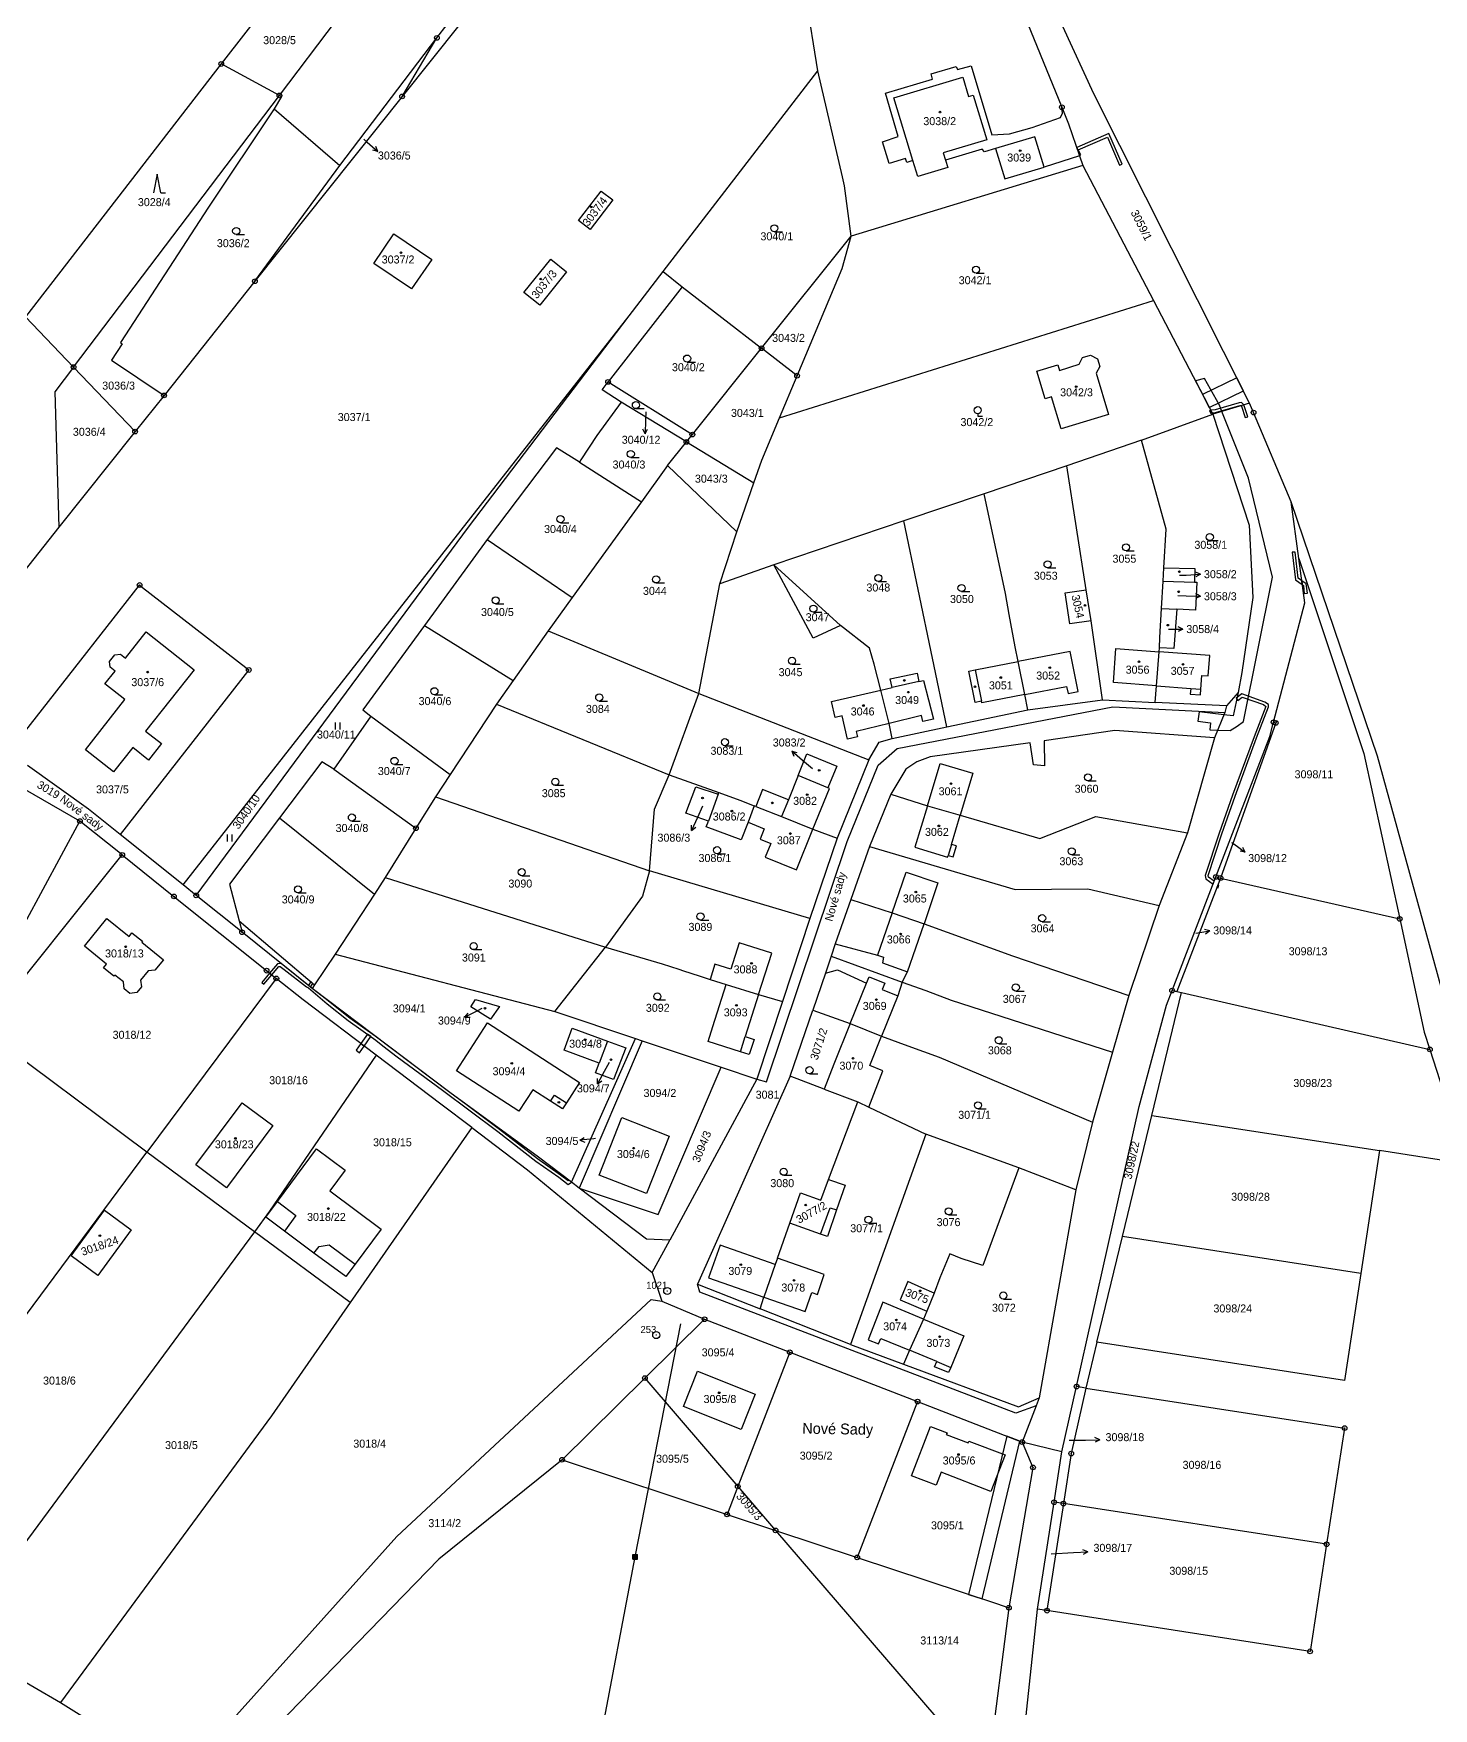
# Model space of a CAD drawing. Extents: x -784124 to -780570, y -980818 to -976926.
# Drawn here: x -782582.6 to -782285.4, y -977580.8 to -977225.1 of the extents above; entities that cross this region are included whole.
import ezdxf
from ezdxf.enums import TextEntityAlignment as Align

# ---------------------------------------------------------------- set-up
doc = ezdxf.new("R2010")
doc.units = 0
doc.header["$LTSCALE"] = 3.138375
doc.header["$MEASUREMENT"] = 0
for name, pattern in [('0_051C', [0]), ('0_205_2', [0]), ('2_6_59_2', [0])]:
    doc.linetypes.add(name, pattern=pattern)
for name, color, linetype in [('1007', 1, 'CONTINUOUS'), ('1008', 1, 'CONTINUOUS'), ('101', 1, 'CONTINUOUS'), ('1016', 1, 'CONTINUOUS'), ('1029', 1, 'CONTINUOUS'), ('105', 1, 'CONTINUOUS'), ('18', 1, 'CONTINUOUS'), ('20500', 1, 'CONTINUOUS'), ('20502', 1, 'CONTINUOUS'), ('21800', 1, 'CONTINUOUS'), ('21900', 1, 'CONTINUOUS'), ('21999', 1, 'CONTINUOUS'), ('23700', 1, 'CONTINUOUS'), ('304', 1, 'CONTINUOUS'), ('305', 1, 'CONTINUOUS'), ('306', 1, 'CONTINUOUS'), ('308', 1, 'CONTINUOUS'), ('402', 1, 'CONTINUOUS'), ('404', 1, 'CONTINUOUS'), ('602', 1, 'CONTINUOUS'), ('60502', 1, 'CONTINUOUS')]:
    doc.layers.add(name, color=color, linetype=linetype)

# ---------------------------------------------------------------- blocks, each defined once
blk = doc.blocks.new('4_02$0')
at = {"layer": '404', "color": 255, "linetype": 'Continuous'}
blk.add_circle((-0.01, 0), 0.175, dxfattribs=at)
blk = doc.blocks.new('1029$1')
at = {"layer": '1029', "color": 6, "linetype": 'Continuous'}
for p, q in [((0, 3), (-0.5, 2)), ((0, 0), (0, 3)), ((0, 3), (0.5, 2))]:
    blk.add_line(p, q, dxfattribs=at)
blk = doc.blocks.new('3_04$3')
at = {"layer": '304', "color": 255, "linetype": 'Continuous'}
blk.add_line((0.01, 0), (1.76, 0), dxfattribs=at)
blk.add_circle((0.01, 0.75), 0.75, dxfattribs=at)
blk = doc.blocks.new('3_05$12')
at = {"layer": '305', "color": 255, "linetype": 'Continuous'}
for p, q in [((0, 0.5), (0, 0)), ((0, 0), (1, 0))]:
    blk.add_line(p, q, dxfattribs=at)
blk.add_circle((0, 1.25), 0.75, dxfattribs=at)
blk = doc.blocks.new('3_08$6')
at = {"layer": '308', "color": 255, "linetype": 'Continuous'}
for p, q in [((0, 4), (-0.75, 0)), ((0.75, 0), (0, 4)), ((0.75, 0), (1.75, 0))]:
    blk.add_line(p, q, dxfattribs=at)
blk = doc.blocks.new('3_06$4')
at = {"layer": '306', "color": 255, "linetype": 'Continuous'}
for p, q in [((-0.51, 0), (-0.51, 1.5)), ((0.49, 0), (0.49, 1.5))]:
    blk.add_line(p, q, dxfattribs=at)
blk = doc.blocks.new('1_01$18')
at = {"layer": '101', "color": 3, "linetype": 'Continuous'}
for radius in [0.75, 0.03]:
    blk.add_circle((0, 0), radius, dxfattribs=at)
blk = doc.blocks.new('1_05$19')
at = {"layer": '105', "color": 3, "linetype": 'Continuous'}
for radius in [0.5, 0.0303]:
    blk.add_circle((0, 0), radius, dxfattribs=at)
blk = doc.blocks.new('6_02$22')
at = {"layer": '602', "color": 255, "linetype": 'Continuous'}
for p, q in [((-0.5, 0.5), (0.5, 0.5)), ((-0.5, -0.5), (-0.5, 0.5)), ((-0.5, 0.3), (0.5, 0.3)), ((-0.5, 0.1), (0.5, 0.1)), ((-0.3, -0.5), (-0.3, 0.5)), ((-0.1, -0.5), (-0.1, 0.5)), ((0.1, -0.5), (0.1, 0.5)), ((0.3, -0.5), (0.3, 0.5)), ((0.5, -0.5), (0.5, 0.5)), ((-0.5, -0.1), (0.5, -0.1)), ((-0.5, -0.3), (0.5, -0.3)), ((-0.5, -0.5), (0.5, -0.5))]:
    blk.add_line(p, q, dxfattribs=at)

msp = doc.modelspace()

# ---------------------------------------------------------------- linework, layer by layer
at = {"layer": '1029', "color": 255, "linetype": 'Continuous'}
for p, q in [((-782512.43, -977247.53), (-782511.72, -977248.15)), ((-782452.59, -977305.45), (-782452.65, -977307.1)), ((-782339.3, -977340.14), (-782337.87, -977340.08)), ((-782339.63, -977344.45), (-782337.87, -977344.5)), ((-782417.23, -977381.27), (-782419.33, -977379.46)), ((-782440.58, -977389.16), (-782441.65, -977391.59)), ((-782328.26, -977396.86), (-782327.79, -977397.19)), ((-782487.44, -977432.14), (-782488.33, -977432.61)), ((-782460.39, -977443.64), (-782461.43, -977445.5)), ((-782463.25, -977459.76), (-782463.62, -977459.8)), ((-782362.75, -977523.85), (-782359.24, -977523.8)), ((-782366.57, -977547.99), (-782361.79, -977547.7))]:
    msp.add_line(p, q, dxfattribs=at)
at = {"layer": '20500', "color": 3, "linetype": 'Continuous'}
for p, q in [((-782323.58, -977305.57), (-782324.42, -977303.58)), ((-782315.58, -977324.55), (-782323.58, -977305.57)), ((-782297.28, -977378.52), (-782315.58, -977324.55))]:
    msp.add_line(p, q, dxfattribs=at)
msp.add_lwpolyline([(-782324.42, -977303.58), (-782357.47, -977237.91), (-782364.09, -977223.55)], dxfattribs=at)
at = {"layer": '20502', "color": 3, "linetype": '0_205_2'}
msp.add_line((-782262.33, -977505.71), (-782297.28, -977378.52), dxfattribs=at)
at = {"layer": '21800', "color": 255, "linetype": 'Continuous'}
for p, q in [((-782399.92, -977238.76), (-782385.33, -977234.33)), ((-782385.33, -977234.33), (-782384.09, -977238.48)), ((-782395.9, -977252.05), (-782399.92, -977238.76)), ((-782384.09, -977238.48), (-782383.11, -977238.17)), ((-782383.11, -977238.17), (-782380.24, -977247.64)), ((-782380.24, -977247.64), (-782389.45, -977250.41)), ((-782389.45, -977250.41), (-782388.97, -977251.97)), ((-782324.42, -977303.58), (-782332.26, -977305.92)), ((-782382.66, -977360.22), (-782381.36, -977366.9)), ((-782394.62, -977362.67), (-782400.33, -977363.99)), ((-782336.93, -977364.15), (-782334.79, -977364.32)), ((-782399.27, -977376.89), (-782353.44, -977368.05)), ((-782353.44, -977368.05), (-782329.7, -977369.27)), ((-782403.3, -977380.45), (-782399.27, -977376.89)), ((-782409.83, -977396.71), (-782403.3, -977380.45)), ((-782422.33, -977387.81), (-782423.77, -977391.38)), ((-782426.95, -977447.72), (-782409.83, -977396.71)), ((-782387.73, -977397.29), (-782388.43, -977399.63)), ((-782400.33, -977411.82), (-782403.43, -977420.8)), ((-782538.93, -977413.56), (-782522.93, -977427.1)), ((-782412.38, -977418.38), (-782403.43, -977420.8)), ((-782403.43, -977420.8), (-782402.11, -977421.26)), ((-782402.11, -977421.26), (-782402.38, -977422.47)), ((-782402.38, -977422.47), (-782397.03, -977424.33)), ((-782414.47, -977424.63), (-782411.87, -977423.92)), ((-782411.87, -977423.92), (-782405.76, -977426.79)), ((-782405.76, -977426.79), (-782405.21, -977425.44)), ((-782405.21, -977425.44), (-782401.87, -977426.79)), ((-782409.2, -977435.32), (-782405.76, -977426.79)), ((-782401.87, -977426.79), (-782402.42, -977428.14)), ((-782402.42, -977428.14), (-782399.08, -977429.49)), ((-782432.52, -977441.36), (-782431.48, -977438.1)), ((-782429.04, -977447.17), (-782426.95, -977447.72)), ((-782472.84, -977451.8), (-782471.98, -977450.53)), ((-782471.98, -977450.53), (-782469.46, -977452.16)), ((-782530.79, -977473.16), (-782526.88, -977476.08)), ((-782415.49, -977480.07), (-782413.45, -977474.51)), ((-782413.45, -977474.51), (-782412.09, -977474.94)), ((-782526.88, -977476.08), (-782529.32, -977479.42)), ((-782523.04, -977484.08), (-782521.92, -977482.67)), ((-782521.92, -977482.67), (-782519.84, -977482.36)), ((-782519.84, -977482.36), (-782514.31, -977486.44)), ((-782441.11, -977492.42), (-782441.65, -977490.68)), ((-782374.08, -977518.09), (-782441.11, -977492.42)), ((-782390.79, -977507.13), (-782387.83, -977508.38)), ((-782369.76, -977516.53), (-782374.08, -977518.09)), ((-782364.26, -977526.3), (-782372.7, -977524.23))]:
    msp.add_line(p, q, dxfattribs=at)
at = {"layer": '21900', "color": 3, "linetype": 'Continuous'}
for p, q in [((-782496.94, -977225.99), (-782456.42, -977172.77)), ((-782529.37, -977214.28), (-782542.71, -977231.54)), ((-782530.37, -977238.23), (-782518.24, -977222.21)), ((-782517.58, -977253.1), (-782496.94, -977225.99)), ((-782504.32, -977238.43), (-782496.94, -977225.99)), ((-782530.37, -977238.23), (-782542.71, -977231.54)), ((-782448.88, -977275.59), (-782416.11, -977232.96)), ((-782574.07, -977295.93), (-782530.37, -977238.23)), ((-782504.32, -977238.43), (-782535.57, -977277.68)), ((-782531.51, -977241.04), (-782517.58, -977253.1)), ((-782360.51, -977251.03), (-782368.05, -977253.42)), ((-782360.51, -977251.03), (-782359.81, -977253.07)), ((-782535.57, -977277.68), (-782517.58, -977253.1)), ((-782359.81, -977253.07), (-782344.86, -977281.74)), ((-782428.03, -977291.9), (-782408.97, -977268.09)), ((-782456.16, -977285.06), (-782448.88, -977275.59)), ((-782448.88, -977275.59), (-782444.91, -977278.86)), ((-782535.57, -977277.68), (-782554.87, -977301.92)), ((-782444.91, -977278.86), (-782460.59, -977299.07)), ((-782444.91, -977278.86), (-782428.03, -977291.9)), ((-782424.25, -977306.71), (-782344.86, -977281.74)), ((-782344.86, -977281.74), (-782332.26, -977305.92)), ((-782550.83, -977405.88), (-782456.16, -977285.06)), ((-782490.2, -977329.9), (-782456.16, -977285.06)), ((-782442.72, -977310.25), (-782428.03, -977291.9)), ((-782420.48, -977297.74), (-782428.03, -977291.9)), ((-782574.07, -977295.93), (-782561, -977309.62)), ((-782424.25, -977306.71), (-782420.48, -977297.74)), ((-782460.59, -977299.07), (-782442.72, -977310.25)), ((-782554.87, -977301.92), (-782561, -977309.62)), ((-782443.97, -977311.81), (-782457.85, -977303.36)), ((-782347.34, -977311.41), (-782332.26, -977305.92)), ((-782561, -977309.62), (-782577.18, -977329.95)), ((-782447.96, -977316.79), (-782443.97, -977311.81)), ((-782443.97, -977311.81), (-782442.72, -977310.25)), ((-782443.97, -977311.81), (-782429.68, -977320.51)), ((-782347.34, -977311.41), (-782363.22, -977316.92)), ((-782466.66, -977316.13), (-782453.52, -977324.5)), ((-782447.96, -977316.79), (-782453.52, -977324.5)), ((-782433.28, -977330.93), (-782447.96, -977316.79)), ((-782363.22, -977316.92), (-782380.76, -977322.81)), ((-782359.09, -977343.21), (-782363.22, -977316.92)), ((-782433.28, -977330.93), (-782429.68, -977320.51)), ((-782380.76, -977322.81), (-782397.82, -977328.55)), ((-782453.52, -977324.5), (-782468.2, -977344.84)), ((-782313.98, -977336.54), (-782315.58, -977324.55)), ((-782577.18, -977329.95), (-782599.63, -977358.16)), ((-782548.03, -977408.13), (-782490.2, -977329.9)), ((-782397.82, -977328.55), (-782425.4, -977337.92)), ((-782388.69, -977372.34), (-782397.82, -977328.55)), ((-782486.29, -977332.56), (-782499.58, -977350.78)), ((-782486.29, -977332.56), (-782468.2, -977344.84)), ((-782436.91, -977341.96), (-782433.28, -977330.93)), ((-782425.4, -977337.92), (-782436.91, -977341.96)), ((-782411.3, -977350.81), (-782425.4, -977337.92)), ((-782342.78, -977341.41), (-782342.62, -977338.52)), ((-782342.62, -977338.52), (-782336.05, -977338.7)), ((-782336.05, -977338.7), (-782336.1, -977341.6)), ((-782441.33, -977365.24), (-782436.91, -977341.96)), ((-782358.08, -977349.83), (-782359.09, -977343.21)), ((-782343.11, -977347.19), (-782342.78, -977341.41)), ((-782342.78, -977341.41), (-782336.1, -977341.6)), ((-782468.2, -977344.84), (-782473.3, -977351.92)), ((-782343.11, -977347.19), (-782339.88, -977347.33)), ((-782339.88, -977347.33), (-782340.48, -977355.67)), ((-782499.58, -977350.78), (-782480.78, -977362.49)), ((-782355.64, -977366.56), (-782358.08, -977349.83)), ((-782473.3, -977351.92), (-782480.78, -977362.49)), ((-782473.3, -977351.92), (-782441.33, -977365.24)), ((-782372.16, -977365.49), (-782373.53, -977358.45)), ((-782344.16, -977363.6), (-782343.61, -977356.42)), ((-782343.61, -977356.42), (-782343.57, -977355.53)), ((-782340.48, -977355.67), (-782343.57, -977355.53)), ((-782480.78, -977362.49), (-782484.32, -977367.5)), ((-782447.64, -977382.52), (-782441.33, -977365.24)), ((-782441.33, -977365.24), (-782405.22, -977379.35)), ((-782400.97, -977371.6), (-782402.71, -977364.54)), ((-782371.51, -977368.74), (-782372.16, -977365.49)), ((-782344.47, -977367.12), (-782344.16, -977363.6)), ((-782484.32, -977367.5), (-782494.12, -977382.43)), ((-782484.32, -977367.5), (-782447.64, -977382.52)), ((-782388.69, -977372.34), (-782371.51, -977368.74)), ((-782371.51, -977368.74), (-782355.64, -977366.56)), ((-782355.64, -977366.56), (-782344.47, -977367.12)), ((-782329.34, -977367.87), (-782344.47, -977367.12)), ((-782510.99, -977370.08), (-782518.82, -977381.3)), ((-782510.99, -977370.08), (-782494.12, -977382.43)), ((-782400.31, -977374.79), (-782400.97, -977371.6)), ((-782400.31, -977374.79), (-782388.69, -977372.34)), ((-782318.87, -977371.5), (-782330.59, -977404.43)), ((-782319.32, -977371.34), (-782318.87, -977371.5)), ((-782331.91, -977374.66), (-782337.64, -977394.83)), ((-782405.22, -977379.35), (-782411.98, -977395.99)), ((-782518.82, -977381.3), (-782501.4, -977393.87)), ((-782494.12, -977382.43), (-782497.23, -977387.16)), ((-782447.64, -977382.52), (-782437.1, -977386.29)), ((-782413.94, -977385.26), (-782420.26, -977382.67)), ((-782437.26, -977386.64), (-782439.32, -977392.36)), ((-782437.26, -977386.64), (-782437.1, -977386.29)), ((-782417.12, -977394.07), (-782413.62, -977385.39)), ((-782413.62, -977385.39), (-782413.94, -977385.26)), ((-782400.61, -977386.6), (-782405.09, -977397.76)), ((-782400.61, -977386.6), (-782392.8, -977389.07)), ((-782497.23, -977387.16), (-782501.4, -977393.87)), ((-782497.23, -977387.16), (-782451.83, -977402.89)), ((-782429.58, -977389.09), (-782430.9, -977392.57)), ((-782429.26, -977389.22), (-782429.58, -977389.09)), ((-782429.26, -977389.22), (-782423.77, -977391.38)), ((-782392.8, -977389.07), (-782385.87, -977391.06)), ((-782563.74, -977399.54), (-782572.72, -977392.34)), ((-782530.37, -977391.64), (-782510.21, -977407.84)), ((-782501.4, -977393.87), (-782507.89, -977404.3)), ((-782423.77, -977391.38), (-782417.12, -977394.07)), ((-782417.12, -977394.07), (-782411.98, -977395.99)), ((-782550.83, -977405.88), (-782564.16, -977395.18)), ((-782411.98, -977395.99), (-782417.77, -977413)), ((-782337.64, -977394.83), (-782343.61, -977410.25)), ((-782405.09, -977397.76), (-782409.06, -977409)), ((-782507.89, -977404.3), (-782510.21, -977407.84)), ((-782507.89, -977404.3), (-782461.13, -977419.11)), ((-782417.77, -977413), (-782451.83, -977402.89)), ((-782340.87, -977428.34), (-782331.58, -977404.21)), ((-782330.59, -977404.43), (-782339.89, -977428.56)), ((-782331.58, -977404.21), (-782330.59, -977404.43)), ((-782330.59, -977404.43), (-782292.56, -977413.12)), ((-782548.03, -977408.13), (-782550.83, -977405.88)), ((-782538.3, -977415.95), (-782548.03, -977408.13)), ((-782510.21, -977407.84), (-782518.57, -977420.59)), ((-782409.06, -977409), (-782400.33, -977411.82)), ((-782400.33, -977411.82), (-782393.52, -977414.17)), ((-782343.61, -977410.25), (-782350.04, -977429.42)), ((-782417.77, -977413), (-782423.6, -977430.66)), ((-782523.45, -977427.88), (-782538.3, -977415.95)), ((-782518.57, -977420.59), (-782471.88, -977432.8)), ((-782471.88, -977432.8), (-782461.13, -977419.11)), ((-782531.03, -977425.76), (-782558.49, -977462.67)), ((-782438.93, -977425.96), (-782435.54, -977427.03)), ((-782438.34, -977435.95), (-782435.54, -977427.03)), ((-782435.54, -977427.03), (-782428.64, -977429.18)), ((-782428.64, -977429.18), (-782431.48, -977438.1)), ((-782428.64, -977429.18), (-782423.6, -977430.66)), ((-782350.04, -977429.42), (-782353.52, -977441.42)), ((-782345.21, -977454.86), (-782338.91, -977428.78)), ((-782340.87, -977428.34), (-782339.89, -977428.56)), ((-782339.89, -977428.56), (-782338.91, -977428.78)), ((-782338.91, -977428.78), (-782286.16, -977440.84)), ((-782471.88, -977432.8), (-782454.76, -977438.54)), ((-782423.6, -977430.66), (-782429.04, -977447.17)), ((-782421.94, -977446.49), (-782417.15, -977432.49)), ((-782417.15, -977432.49), (-782409.2, -977435.32)), ((-782409.2, -977435.32), (-782402.53, -977438.02)), ((-782453.4, -977439), (-782466.76, -977470.28)), ((-782460.7, -977439.08), (-782462.5, -977443.73)), ((-782454.76, -977438.54), (-782453.4, -977439)), ((-782453.4, -977439), (-782436.62, -977444.63)), ((-782405.05, -977444.26), (-782402.53, -977438.02)), ((-782353.52, -977441.42), (-782357.81, -977456.27)), ((-782286.16, -977440.84), (-782278.32, -977465.2)), ((-782429.04, -977447.17), (-782447.53, -977481.37)), ((-782436.62, -977444.63), (-782429.04, -977447.17)), ((-782414.72, -977449.25), (-782421.94, -977446.49)), ((-782405.28, -977453.08), (-782402.26, -977445.35)), ((-782402.26, -977445.35), (-782405.05, -977444.26)), ((-782414.72, -977449.25), (-782407.6, -977451.98)), ((-782413.79, -977468.48), (-782407.6, -977451.98)), ((-782407.6, -977451.98), (-782405.28, -977453.08)), ((-782405.28, -977453.08), (-782393.13, -977458.85)), ((-782357.81, -977456.27), (-782361.28, -977470.68)), ((-782351.42, -977480.57), (-782345.21, -977454.86)), ((-782345.21, -977454.86), (-782296.83, -977462.34)), ((-782393.13, -977458.85), (-782409.16, -977503.48)), ((-782373.42, -977465.96), (-782393.13, -977458.85)), ((-782626.3, -977553.8), (-782558.49, -977462.67)), ((-782535.68, -977479.58), (-782558.49, -977462.67)), ((-782296.83, -977462.34), (-782300.8, -977488.4)), ((-782278.32, -977465.2), (-782296.83, -977462.34)), ((-782413.79, -977468.48), (-782410.25, -977469.66)), ((-782361.28, -977470.68), (-782373.42, -977465.96)), ((-782466.76, -977470.28), (-782468.34, -977469.06)), ((-782361.28, -977470.68), (-782369.1, -977514.81)), ((-782532.45, -977475.2), (-782535.68, -977479.58)), ((-782424.67, -977485.17), (-782422.03, -977477.72)), ((-782415.49, -977480.07), (-782422.03, -977477.72)), ((-782515.37, -977494.61), (-782535.68, -977479.58)), ((-782451.23, -977488.22), (-782447.53, -977481.37)), ((-782356.83, -977503.01), (-782351.42, -977480.57)), ((-782300.8, -977488.4), (-782351.42, -977480.57)), ((-782425.15, -977486.54), (-782427.55, -977493.43)), ((-782424.67, -977485.17), (-782425.15, -977486.54)), ((-782451.23, -977488.22), (-782449.2, -977494.34)), ((-782428.33, -977495.93), (-782427.55, -977493.43)), ((-782391.35, -977492.63), (-782392.92, -977496.46)), ((-782515.37, -977494.61), (-782532.04, -977518.63)), ((-782449.2, -977494.34), (-782440.13, -977498.15)), ((-782409.16, -977503.48), (-782428.33, -977495.93)), ((-782392.92, -977496.46), (-782393.66, -977498.1)), ((-782440.13, -977498.15), (-782452.79, -977510.64)), ((-782440.13, -977498.15), (-782422.05, -977505.14)), ((-782393.66, -977498.1), (-782396.6, -977504.71)), ((-782409.16, -977503.48), (-782397.88, -977507.68)), ((-782356.83, -977503.01), (-782359.19, -977512.76)), ((-782422.05, -977505.14), (-782433.07, -977533.66)), ((-782422.05, -977505.14), (-782394.92, -977515.64)), ((-782396.6, -977504.71), (-782397.88, -977507.68)), ((-782452.79, -977510.64), (-782470.37, -977528)), ((-782452.79, -977510.64), (-782433.07, -977533.66)), ((-782359.19, -977512.76), (-782361.17, -977512.45)), ((-782394.92, -977515.64), (-782407.72, -977548.74)), ((-782394.92, -977515.64), (-782372.7, -977524.23)), ((-782470.37, -977528), (-782435.36, -977539.59)), ((-782433.07, -977533.66), (-782435.36, -977539.59)), ((-782433.07, -977533.66), (-782425.06, -977543)), ((-782435.36, -977539.59), (-782425.06, -977543)), ((-782369.43, -977559.73), (-782365.92, -977537)), ((-782363.94, -977537.31), (-782367.45, -977560.04)), ((-782363.94, -977537.31), (-782365.92, -977537)), ((-782308.07, -977545.95), (-782363.94, -977537.31)), ((-782425.06, -977543), (-782407.72, -977548.74)), ((-782407.72, -977548.74), (-782378.15, -977558.53)), ((-782378.15, -977558.53), (-782375.52, -977559.41)), ((-782367.45, -977560.04), (-782369.43, -977559.73))]:
    msp.add_line(p, q, dxfattribs=at)
for points in [[(-782449.97, -977167), (-782479.41, -977207.13), (-782504.32, -977238.43)], [(-782386.05, -977168.7), (-782373.5, -977218.18), (-782364.28, -977240.72)], [(-782416.11, -977232.96), (-782421.01, -977202.08), (-782427.37, -977187.47), (-782430.01, -977184.86)], [(-782542.71, -977231.54), (-782584.27, -977285.24), (-782574.07, -977295.93)], [(-782408.97, -977268.09), (-782410.39, -977257.44), (-782410.84, -977255.5), (-782416.11, -977232.96)], [(-782378.37, -977249.51), (-782380.71, -977250.2), (-782381.2, -977249.64), (-782388.97, -977251.97), (-782388.5, -977253.5), (-782394.88, -977255.42), (-782395.9, -977252.05), (-782397.22, -977252.43), (-782397.47, -977251.6), (-782400.94, -977252.65), (-782402.38, -977248.04), (-782399.02, -977246.96), (-782401.69, -977237.77), (-782391.73, -977234.78), (-782392.04, -977233.6), (-782386.68, -977232.05), (-782386.42, -977232.71), (-782383.51, -977231.96), (-782379.16, -977246.62), (-782375.37, -977246.34), (-782370.61, -977245.04), (-782364.57, -977242.89), (-782364.16, -977241.97), (-782364.28, -977240.72)], [(-782531.51, -977241.04), (-782545.42, -977261.95), (-782564.14, -977290.71), (-782563.76, -977290.95), (-782566.02, -977294.43), (-782554.87, -977301.92)], [(-782530.37, -977238.23), (-782529.91, -977238.48), (-782531.51, -977241.04)], [(-782364.28, -977240.72), (-782362.85, -977244.23), (-782360.51, -977251.03)], [(-782368.05, -977253.42), (-782370.01, -977246.99), (-782378.37, -977249.51)], [(-782378.37, -977249.51), (-782376.4, -977255.96), (-782368.05, -977253.42)], [(-782462.1, -977258.54), (-782459.6, -977260.37), (-782464.38, -977266.67), (-782466.85, -977264.8), (-782462.1, -977258.54)], [(-782506.1, -977267.64), (-782498.02, -977273.07), (-782502.33, -977279.3), (-782510.32, -977273.93), (-782506.1, -977267.64)], [(-782420.48, -977297.74), (-782410.91, -977274.98), (-782408.97, -977268.09)], [(-782478.47, -977280.1), (-782472.78, -977273), (-782469.42, -977275.69), (-782475.12, -977282.79), (-782478.47, -977280.1)], [(-782365.14, -977295.47), (-782364.78, -977296.61), (-782360.59, -977295.33), (-782359.89, -977293.88), (-782358.23, -977293.39), (-782356.74, -977294.15), (-782356.24, -977295.78), (-782357, -977297.23), (-782354.35, -977305.97), (-782364.42, -977309.02), (-782366.46, -977302.24), (-782367.81, -977302.65), (-782369.58, -977296.81), (-782365.14, -977295.47)], [(-782574.07, -977295.93), (-782578.03, -977301.15), (-782577.18, -977329.95)], [(-782457.85, -977303.36), (-782461.88, -977300.73), (-782460.59, -977299.07)], [(-782457.85, -977303.36), (-782463, -977310.48), (-782466.37, -977315.63), (-782466.66, -977316.13)], [(-782429.68, -977320.51), (-782428, -977315.65), (-782424.25, -977306.71)], [(-782332.26, -977305.92), (-782324.54, -977329.51), (-782323.71, -977344.88), (-782326.07, -977360.81), (-782326.87, -977365.04), (-782329.34, -977367.87)], [(-782342.62, -977338.52), (-782342.16, -977330.37), (-782347.34, -977311.41)], [(-782466.66, -977316.13), (-782471.54, -977313.05), (-782486.29, -977332.56)], [(-782373.53, -977358.45), (-782374.2, -977355.31), (-782375.44, -977348.44), (-782376.22, -977344.02), (-782380.76, -977322.81)], [(-782319.32, -977371.34), (-782312.73, -977345.97), (-782313.98, -977336.54)], [(-782313.98, -977336.54), (-782300.18, -977377.99), (-782292.56, -977413.12)], [(-782587.5, -977377.36), (-782560.05, -977342.2), (-782536.88, -977360.25), (-782564.16, -977395.18)], [(-782358.08, -977349.83), (-782362.56, -977350.44), (-782363.61, -977343.88), (-782359.09, -977343.21)], [(-782336.1, -977341.6), (-782335.65, -977341.62), (-782335.91, -977347.51), (-782339.88, -977347.33)], [(-782343.57, -977355.53), (-782343.46, -977353.33), (-782343.11, -977347.19)], [(-782499.58, -977350.78), (-782512.68, -977368.68), (-782510.99, -977370.08)], [(-782402.71, -977364.54), (-782404.1, -977358.99), (-782405.08, -977355.63), (-782411.3, -977350.81)], [(-782558.8, -977373.21), (-782555.42, -977375.87), (-782558.16, -977379.38), (-782561.52, -977376.73), (-782565.61, -977381.91), (-782571.56, -977377.21), (-782563.22, -977366.53), (-782567.4, -977363.22), (-782565.25, -977360.5), (-782566.33, -977359.64), (-782566.47, -977358.45), (-782565.29, -977357.03), (-782564.09, -977356.87), (-782563.04, -977357.71), (-782558.66, -977352.16), (-782548.48, -977360.21), (-782558.8, -977373.21)], [(-782372.16, -977365.49), (-782381.29, -977367.26), (-782381.36, -977366.9), (-782382.67, -977367.16), (-782384.04, -977360.49), (-782382.66, -977360.22), (-782373.53, -977358.45)], [(-782372.16, -977365.49), (-782363.26, -977363.79), (-782362.95, -977365.26), (-782360.84, -977364.82), (-782362.49, -977356.31), (-782373.53, -977358.45)], [(-782344.16, -977363.6), (-782353.32, -977362.89), (-782352.83, -977355.71), (-782343.61, -977356.42)], [(-782344.16, -977363.6), (-782336.93, -977364.15), (-782337.03, -977365.35), (-782334.88, -977365.52), (-782334.79, -977364.32), (-782334.57, -977361.43), (-782333.25, -977361.46), (-782332.86, -977357.16), (-782343.61, -977356.42)], [(-782402.71, -977364.54), (-782400.33, -977363.99), (-782400.72, -977362.16), (-782395, -977360.91), (-782394.62, -977362.67), (-782393.65, -977362.45), (-782391.53, -977370.68), (-782393.81, -977371.21), (-782394.1, -977369.94), (-782400.97, -977371.6)], [(-782400.97, -977371.6), (-782407.97, -977373.28), (-782407.69, -977374.45), (-782409.78, -977374.95), (-782410.93, -977370.02), (-782412.39, -977370.36), (-782413.18, -977366.95), (-782402.71, -977364.54)], [(-782572.72, -977392.34), (-782592.22, -977381.17), (-782612.24, -977374.89), (-782630.06, -977370.5), (-782645.87, -977368.99)], [(-782329.34, -977367.87), (-782329.7, -977369.27), (-782331.91, -977374.66)], [(-782331.58, -977404.21), (-782320.12, -977374.41), (-782319.32, -977371.34)], [(-782405.22, -977379.35), (-782403.05, -977375.55), (-782400.31, -977374.79)], [(-782331.91, -977374.66), (-782353.02, -977373.12), (-782368.02, -977375.33), (-782367.99, -977380.63), (-782370.33, -977380.41), (-782371.03, -977375.75), (-782392.21, -977378.69), (-782395.04, -977379.76), (-782397.38, -977381.28), (-782400.61, -977386.6)], [(-782518.82, -977381.3), (-782521.36, -977379.76), (-782530.37, -977391.64)], [(-782420.26, -977382.67), (-782418.41, -977378.07), (-782412.06, -977380.67), (-782413.94, -977385.26)], [(-782564.16, -977395.18), (-782570.89, -977389.78), (-782583.85, -977380.51)], [(-782451.83, -977402.89), (-782450.77, -977389.81), (-782447.64, -977382.52)], [(-782420.26, -977382.67), (-782422.33, -977387.81), (-782427.85, -977385.64), (-782429.26, -977389.22)], [(-782392.8, -977389.07), (-782390.08, -977380.09), (-782383.2, -977382.13), (-782385.87, -977391.06)], [(-782439.32, -977392.36), (-782444.07, -977390.64), (-782441.96, -977385.08), (-782437.26, -977386.64)], [(-782437.1, -977386.29), (-782432.61, -977387.9), (-782429.58, -977389.09)], [(-782392.8, -977389.07), (-782395.46, -977397.88), (-782388.53, -977399.97), (-782388.43, -977399.63), (-782387.33, -977399.96), (-782386.63, -977397.62), (-782387.73, -977397.29), (-782385.87, -977391.06)], [(-782680.79, -977427.83), (-782663.66, -977400.29), (-782631.24, -977417.76), (-782603.71, -977440.59), (-782592.28, -977428.44), (-782572.72, -977392.34)], [(-782530.37, -977391.64), (-782540.99, -977405.75), (-782538.93, -977413.56), (-782538.3, -977415.95)], [(-782430.9, -977392.57), (-782432.38, -977396.35), (-782439.77, -977393.54), (-782439.32, -977392.36)], [(-782430.9, -977392.57), (-782427.5, -977394.02), (-782428.32, -977396.16)], [(-782428.32, -977396.16), (-782426.07, -977397.08), (-782427.25, -977400.01), (-782420.6, -977402.69), (-782417.12, -977394.07)], [(-782385.87, -977391.06), (-782368.99, -977396.06), (-782357.1, -977391.36), (-782337.64, -977394.83)], [(-782558.49, -977462.67), (-782593.48, -977436.63), (-782563.74, -977399.54)], [(-782563.74, -977399.54), (-782552.76, -977408.34), (-782533.09, -977424.11), (-782531.03, -977425.76)], [(-782405.09, -977397.76), (-782374.17, -977406.9), (-782358.74, -977406.76), (-782343.61, -977410.25)], [(-782451.83, -977402.89), (-782453.27, -977408.32), (-782461.13, -977419.11)], [(-782400.33, -977411.82), (-782397.34, -977403.17), (-782390.63, -977405.49), (-782393.52, -977414.17)], [(-782409.06, -977409), (-782412.38, -977418.38), (-782413.27, -977421.03)], [(-782565.31, -977425.07), (-782565.53, -977425.26), (-782567.71, -977423.51), (-782567.06, -977422.71), (-782571.73, -977418.9), (-782567, -977413.05), (-782562.3, -977416.83), (-782561.67, -977416.04), (-782559.44, -977417.83), (-782559.61, -977418.06), (-782554.99, -977421.79), (-782556.81, -977424.01), (-782558.26, -977424.13), (-782559.87, -977426.14), (-782559.66, -977427.57), (-782560.64, -977428.75), (-782562.14, -977428.94), (-782563.35, -977427.99), (-782563.49, -977426.49), (-782565.31, -977425.07)], [(-782398.21, -977426.56), (-782397.03, -977424.33), (-782393.52, -977414.17)], [(-782393.52, -977414.17), (-782374.77, -977420.94), (-782350.04, -977429.42)], [(-782292.56, -977413.12), (-782287.34, -977437.17), (-782286.16, -977440.84)], [(-782428.64, -977429.18), (-782425.83, -977420.37), (-782432.75, -977418.22), (-782434.52, -977423.79), (-782437.91, -977422.71), (-782438.93, -977425.96)], [(-782518.57, -977420.59), (-782522.93, -977427.1), (-782523.45, -977427.88)], [(-782461.13, -977419.11), (-782449.15, -977422.64), (-782445.57, -977423.77), (-782444.59, -977424.13), (-782441.27, -977425.19), (-782438.93, -977425.96)], [(-782413.27, -977421.03), (-782414.47, -977424.63), (-782417.15, -977432.49)], [(-782509.83, -977442.06), (-782525.33, -977430.32), (-782531.03, -977425.76)], [(-782468.34, -977469.06), (-782475.41, -977463.73), (-782494.2, -977449.98), (-782523.45, -977427.88)], [(-782398.21, -977426.56), (-782399.08, -977429.49), (-782402.53, -977438.02)], [(-782398.21, -977426.56), (-782393.18, -977428.3), (-782387.8, -977430.38), (-782353.52, -977441.42)], [(-782361.17, -977512.45), (-782347.88, -977452.97), (-782342.07, -977431.47), (-782340.87, -977428.34)], [(-782483.69, -977431.71), (-782485.59, -977434.39), (-782489.75, -977431.79), (-782488.77, -977430.22), (-782483.69, -977431.71)], [(-782479.54, -977453.96), (-782492.76, -977445.37), (-782486.18, -977435.22), (-782466.66, -977447.84), (-782469.46, -977452.16), (-782470.29, -977453.46), (-782472.84, -977451.8), (-782476.57, -977449.39), (-782479.54, -977453.96)], [(-782462.5, -977443.73), (-782469.96, -977441.01), (-782468.26, -977436.35), (-782460.7, -977439.08)], [(-782431.48, -977438.1), (-782429.63, -977438.73), (-782430.68, -977441.92), (-782432.52, -977441.36), (-782439.39, -977439.17), (-782438.34, -977435.95)], [(-782409.2, -977435.32), (-782412.69, -977443.94), (-782414.72, -977449.25)], [(-782468.34, -977469.06), (-782459.57, -977449.34), (-782454.76, -977438.54)], [(-782460.7, -977439.08), (-782456.83, -977440.49), (-782459.49, -977447.2), (-782463.29, -977445.78), (-782462.5, -977443.73)], [(-782402.53, -977438.02), (-782396.96, -977440.09), (-782393.65, -977441.28), (-782390.33, -977442.51), (-782357.81, -977456.27)], [(-782489.55, -977457.42), (-782496.11, -977452.44), (-782509.83, -977442.06)], [(-782466.76, -977470.28), (-782449.98, -977475.91), (-782436.62, -977444.63)], [(-782421.94, -977446.49), (-782441.65, -977490.68), (-782428.33, -977495.93)], [(-782531.76, -977457.02), (-782541.64, -977470.21), (-782548.12, -977465.38), (-782538.25, -977452.17), (-782531.76, -977457.02)], [(-782489.55, -977457.42), (-782477.7, -977466.42), (-782451.23, -977488.22)], [(-782462.49, -977467.51), (-782457.72, -977455.3), (-782447.67, -977459.23), (-782452.45, -977471.46), (-782462.49, -977467.51)], [(-782530.79, -977473.16), (-782522.49, -977461.95), (-782516.39, -977466.47), (-782519.65, -977470.87), (-782508.79, -977478.99), (-782514.31, -977486.44), (-782516.28, -977489.09), (-782523.04, -977484.08), (-782529.32, -977479.42), (-782533.27, -977476.49), (-782530.79, -977473.16)], [(-782422.03, -977477.72), (-782419.75, -977471.27), (-782415.44, -977472.88), (-782413.79, -977468.48)], [(-782373.42, -977465.96), (-782381.02, -977486.7), (-782385.62, -977485.22), (-782388.08, -977484.27)], [(-782447.53, -977481.37), (-782452.42, -977481.16), (-782466.76, -977470.28)], [(-782410.25, -977469.66), (-782412.09, -977474.94), (-782414.05, -977480.58), (-782415.49, -977480.07)], [(-782567.5, -977474.97), (-782561.84, -977479.15), (-782568.91, -977488.84), (-782574.59, -977484.68), (-782567.5, -977474.97)], [(-782425.15, -977486.54), (-782436.82, -977482.44), (-782439.27, -977489.35), (-782427.55, -977493.43)], [(-782427.55, -977493.43), (-782418.77, -977496.49), (-782417.37, -977492.48), (-782416.14, -977492.9), (-782414.71, -977488.64), (-782424.67, -977485.17)], [(-782388.08, -977484.27), (-782390.18, -977489.34), (-782391.35, -977492.63)], [(-782391.35, -977492.63), (-782393.99, -977491.45), (-782397.01, -977490.1), (-782398.63, -977494), (-782392.92, -977496.46)], [(-782300.8, -977488.4), (-782304.31, -977511.13), (-782356.83, -977503.01)], [(-782551.29, -977595.43), (-782505.45, -977544.28), (-782451.44, -977493.95), (-782449.2, -977494.34)], [(-782393.66, -977498.1), (-782402.27, -977494.52), (-782405.38, -977502.53), (-782403.18, -977503.4), (-782402.68, -977502.23), (-782396.6, -977504.71)], [(-782393.66, -977498.1), (-782385.1, -977501.7), (-782387.83, -977508.38), (-782388.32, -977509.44), (-782391.33, -977508.22), (-782390.79, -977507.13), (-782396.6, -977504.71)], [(-782397.88, -977507.68), (-782373.51, -977516.74), (-782369.1, -977514.81)], [(-782432.32, -977521.58), (-782444.6, -977516.7), (-782441.63, -977509.17), (-782429.35, -977514.04), (-782432.32, -977521.58)], [(-782369.1, -977514.81), (-782369.76, -977516.53), (-782372.7, -977524.23)], [(-782365.92, -977537), (-782364.26, -977526.3), (-782361.17, -977512.45)], [(-782359.19, -977512.76), (-782362.29, -977526.67), (-782363.94, -977537.31)], [(-782359.19, -977512.76), (-782304.25, -977521.26), (-782308.07, -977545.95)], [(-782390.98, -977533.39), (-782396.19, -977531.37), (-782392.16, -977520.9), (-782388.65, -977522.24), (-782388.81, -977522.64), (-782384.2, -977524.43), (-782384.04, -977524.03), (-782376.34, -977526.97), (-782379.35, -977534.74), (-782389.92, -977530.65), (-782390.98, -977533.39)], [(-782372.7, -977524.23), (-782370.41, -977529.61), (-782375.52, -977559.41)], [(-782470.37, -977528), (-782496.53, -977549.08), (-782545.73, -977599.73)], [(-782425.06, -977543), (-782391.02, -977582.58), (-782382.3, -977593.8)], [(-782308.07, -977545.95), (-782311.59, -977568.68), (-782367.45, -977560.04)], [(-782375.52, -977559.41), (-782379.71, -977591.83), (-782379.27, -977603.7)], [(-782370.8, -977621.94), (-782372.45, -977613.81), (-782372.84, -977591.56), (-782369.43, -977559.73)]]:
    msp.add_lwpolyline(points, dxfattribs=at)
at = {"layer": '21999', "color": 3, "linetype": 'Continuous'}
for p, q in [((-782359.81, -977253.07), (-782408.97, -977268.09)), ((-782413.27, -977421.03), (-782398.21, -977426.56)), ((-782509.83, -977442.06), (-782532.45, -977475.2)), ((-782489.55, -977457.42), (-782515.37, -977494.61)), ((-782535.68, -977479.58), (-782600.16, -977566.96)), ((-782532.04, -977518.63), (-782576.85, -977579.56)), ((-782576.85, -977579.56), (-782551.29, -977595.43))]:
    msp.add_line(p, q, dxfattribs=at)
for points in [[(-782411.3, -977350.81), (-782417.08, -977353.49), (-782425.4, -977337.92)], [(-782600.16, -977566.96), (-782588.03, -977573.02), (-782576.85, -977579.56)]]:
    msp.add_lwpolyline(points, dxfattribs=at)
at = {"layer": '23700', "color": 255, "linetype": '0_051C'}
for points in [[(-782360.52, -977250.99), (-782360.24, -977250.84), (-782360.81, -977249.79), (-782354.62, -977247.1), (-782352.03, -977253.06), (-782351.48, -977252.83), (-782354.3, -977246.3), (-782361.12, -977249.27), (-782360.52, -977250.99)], [(-782326.07, -977360.81), (-782326.87, -977365.04), (-782327.89, -977369.96), (-782329.89, -977369.74), (-782335.14, -977369.17), (-782335.4, -977371.15), (-782332.7, -977371.45), (-782332.87, -977372.97), (-782331.24, -977373.01), (-782328.57, -977373.09), (-782327.1, -977372.2), (-782325.73, -977371.16), (-782319.6, -977340.57), (-782324.64, -977319.53), (-782330.31, -977305.34), (-782330.85, -977303.98), (-782333.99, -977298.36), (-782335.94, -977298.87), (-782332.26, -977305.92), (-782324.54, -977329.51), (-782323.71, -977344.88), (-782326.07, -977360.81)], [(-782327.11, -977298.23), (-782334.42, -977301.77), (-782333.02, -977304.47), (-782325.75, -977300.94), (-782327.11, -977298.23)], [(-782332.96, -977305.22), (-782332.69, -977305.75), (-782332.42, -977305.61), (-782332.7, -977305.08), (-782332.96, -977305.22)], [(-782332.42, -977305.61), (-782331.67, -977305.57), (-782326.53, -977304.08), (-782326.29, -977304.14), (-782326.16, -977304.25), (-782325.36, -977306.64), (-782324.79, -977306.45), (-782325.63, -977303.94), (-782326.17, -977303.47), (-782326.62, -977303.49), (-782331.77, -977304.97), (-782332.7, -977305.08), (-782332.42, -977305.61)], [(-782313.24, -977342.12), (-782313.35, -977341.31), (-782314.11, -977340.78), (-782314.77, -977335.19), (-782315.36, -977335.26), (-782314.67, -977341.12), (-782313.24, -977342.12)], [(-782313.24, -977342.12), (-782312.97, -977342.31), (-782312.82, -977343.98), (-782312.12, -977343.93), (-782312.39, -977341.97), (-782313.35, -977341.31), (-782313.24, -977342.12)], [(-782326.89, -977366.7), (-782325.97, -977366.02), (-782321.48, -977367.61), (-782321, -977367.99), (-782323.49, -977374.44), (-782328.07, -977386.87), (-782330.9, -977394.88), (-782333.85, -977403.89), (-782333.72, -977404.6), (-782332.16, -977405.71), (-782331.92, -977405.09), (-782333.18, -977404.24), (-782333.23, -977403.93), (-782330.34, -977395.08), (-782327.51, -977387.07), (-782322.93, -977374.66), (-782320.4, -977368.09), (-782320.43, -977367.59), (-782321.2, -977367.07), (-782326.07, -977365.34), (-782327.25, -977366.22), (-782326.89, -977366.7)], [(-782331.15, -977405.87), (-782331.36, -977406.43), (-782331.13, -977406.51), (-782330.93, -977405.95), (-782331.15, -977405.87)], [(-782529.4, -977423.87), (-782524.64, -977427.52), (-782524.19, -977427.77), (-782520.24, -977431.13), (-782515.81, -977434.66), (-782509.89, -977438.86), (-782508.44, -977440.11), (-782505.37, -977442.38), (-782495.75, -977449.51), (-782484.01, -977458.3), (-782475.94, -977464.59), (-782471.09, -977467.99), (-782469.1, -977469.52), (-782468.34, -977469.06), (-782468.91, -977468.63), (-782469.1, -977468.76), (-782470.73, -977467.51), (-782475.58, -977464.11), (-782483.65, -977457.82), (-782490.72, -977452.53), (-782494.2, -977449.98), (-782510.05, -977438.01), (-782515.45, -977434.18), (-782520.65, -977430), (-782523.45, -977427.88), (-782523.74, -977427.64), (-782523.27, -977426.81), (-782523.73, -977426.42), (-782524.22, -977427.26), (-782530.03, -977422.6), (-782530.81, -977422.63), (-782532.46, -977424.62), (-782531.99, -977424.99), (-782530.51, -977423.21), (-782530.22, -977423.2), (-782529.4, -977423.87)], [(-782534.13, -977426.63), (-782533.67, -977427.01), (-782531.99, -977424.99), (-782532.46, -977424.62), (-782534.13, -977426.63)], [(-782512.37, -977440.13), (-782513.1, -977439.59), (-782514.1, -977441.02), (-782513.36, -977441.54), (-782512.37, -977440.13)], [(-782510.95, -977438.11), (-782511.69, -977437.58), (-782513.1, -977439.59), (-782512.37, -977440.13), (-782510.95, -977438.11)], [(-782384.07, -977556.58), (-782381.22, -977557.52), (-782373.17, -977524.05), (-782375.97, -977522.97), (-782384.07, -977556.58)]]:
    msp.add_lwpolyline(points, close=True, dxfattribs=at)
at = {"layer": '60502', "color": 255, "linetype": '2_6_59_2'}
for p, q in [((-782454.85, -977548.58), (-782445.19, -977499.11)), ((-782463.16, -977592.41), (-782454.85, -977548.58))]:
    msp.add_line(p, q, dxfattribs=at)

# ---------------------------------------------------------------- block references
at = {"layer": '101', "color": 0, "linetype": 'ByBlock'}
for p in [(-782448.05, -977492.13), (-782450.38, -977501.52)]:
    msp.add_blockref('1_01$18', p, dxfattribs=at)
at = {"layer": '1029', "color": 0, "linetype": 'ByBlock'}
for p, rotation in [((-782511.72, -977248.15), 229), ((-782452.65, -977307.1), 178), ((-782337.87, -977340.08), 273), ((-782337.87, -977344.5), 269), ((-782341.61, -977351.56), 270), ((-782419.33, -977379.46), 49), ((-782441.65, -977391.59), 156), ((-782327.79, -977397.19), 235), ((-782335.85, -977416.18), 280), ((-782488.33, -977432.61), 118), ((-782461.43, -977445.5), 151), ((-782463.62, -977459.8), 96), ((-782359.24, -977523.8), 271), ((-782361.79, -977547.7), 273)]:
    msp.add_blockref('1029$1', p, dxfattribs=dict(at, rotation=rotation))
at = {"layer": '105', "color": 0, "linetype": 'ByBlock'}
for p in [(-782496.94, -977225.99), (-782542.71, -977231.54), (-782530.37, -977238.23), (-782504.32, -977238.43), (-782364.28, -977240.72), (-782535.57, -977277.68), (-782428.03, -977291.9), (-782574.07, -977295.93), (-782420.48, -977297.74), (-782554.87, -977301.92), (-782460.59, -977299.07), (-782323.58, -977305.57), (-782561, -977309.62), (-782443.97, -977311.81), (-782442.72, -977310.25), (-782560.05, -977342.2), (-782536.88, -977360.25), (-782319.32, -977371.34), (-782318.87, -977371.5), (-782572.72, -977392.34), (-782501.4, -977393.87), (-782563.74, -977399.54), (-782331.58, -977404.21), (-782330.59, -977404.43), (-782552.76, -977408.34), (-782548.03, -977408.13), (-782538.3, -977415.95), (-782292.56, -977413.12), (-782533.09, -977424.11), (-782531.03, -977425.76), (-782340.87, -977428.34), (-782286.16, -977440.84), (-782440.13, -977498.15), (-782422.05, -977505.14), (-782452.79, -977510.64), (-782361.17, -977512.45), (-782394.92, -977515.64), (-782304.25, -977521.26), (-782372.7, -977524.23), (-782470.37, -977528), (-782370.41, -977529.61), (-782362.29, -977526.67), (-782433.07, -977533.66), (-782435.36, -977539.59), (-782365.92, -977537), (-782363.94, -977537.31), (-782425.06, -977543), (-782308.07, -977545.95), (-782407.72, -977548.74), (-782375.52, -977559.41), (-782367.45, -977560.04), (-782311.59, -977568.68)]:
    msp.add_blockref('1_05$19', p, dxfattribs=at)
at = {"layer": '304', "color": 0, "linetype": 'ByBlock'}
for p in [(-782425.31, -977267.18), (-782539.56, -977267.77), (-782382.51, -977275.97), (-782443.83, -977294.86), (-782454.71, -977304.74), (-782455.79, -977315.12), (-782470.72, -977328.96), (-782350.66, -977334.94), (-782332.88, -977332.78), (-782367.33, -977338.56), (-782450.41, -977341.77), (-782403.26, -977341.46), (-782385.59, -977343.6), (-782484.48, -977346.21), (-782417.02, -977347.97), (-782421.57, -977359.04), (-782497.47, -977365.51), (-782462.5, -977366.84), (-782435.81, -977376.33), (-782505.96, -977380.31), (-782471.82, -977384.74), (-782358.75, -977383.8), (-782515, -977392.33), (-782437.47, -977399.27), (-782362.19, -977399.5), (-782478.95, -977403.94), (-782526.44, -977407.59), (-782441, -977413.35), (-782368.47, -977413.71), (-782489.15, -977419.65), (-782450.15, -977430.33), (-782374.06, -977428.43), (-782377.69, -977439.63), (-782417.86, -977446), (-782382.1, -977453.45), (-782423.33, -977467.57), (-782388.33, -977475.97), (-782405.35, -977477.75), (-782376.71, -977493.85)]:
    msp.add_blockref('3_04$3', p, dxfattribs=at)
at = {"layer": '305', "color": 0, "linetype": 'ByBlock'}
msp.add_blockref('3_05$12', (-782382.14, -977306.32), dxfattribs=at)
at = {"layer": '306', "color": 0, "linetype": 'ByBlock'}
for p in [(-782517.98, -977372.92), (-782540.88, -977396.71)]:
    msp.add_blockref('3_06$4', p, dxfattribs=at)
at = {"layer": '308', "color": 0, "linetype": 'ByBlock'}
msp.add_blockref('3_08$6', (-782556.32, -977258.94), dxfattribs=at)
at = {"layer": '402', "color": 0, "linetype": 'ByBlock'}
for p in [(-782397.72, -977362.47), (-782382.71, -977363.81), (-782425.74, -977388.48), (-782471.04, -977452.06)]:
    msp.add_blockref('4_02$0', p, dxfattribs=at)
at = {"layer": '404', "color": 0, "linetype": 'ByBlock'}
for p in [(-782390.14, -977241.76), (-782373.11, -977249.94), (-782464.16, -977261.91), (-782504.57, -977271.62), (-782474.9, -977277.22), (-782361.23, -977300.08), (-782339.32, -977339.38), (-782339.47, -977343.64), (-782359.35, -977346.55), (-782341.79, -977350.73), (-782347.91, -977358.51), (-782558.33, -977360.7), (-782377.24, -977361.85), (-782366.83, -977359.76), (-782338.56, -977359.05), (-782396.87, -977364.96), (-782406.38, -977367.8), (-782415.78, -977381.55), (-782418.32, -977386.72), (-782387.81, -977384.39), (-782440.55, -977387.44), (-782434.32, -977390.23), (-782390.38, -977393.36), (-782421.89, -977394.98), (-782395.25, -977407.41), (-782562.99, -977419.04), (-782398.5, -977416.32), (-782430.14, -977422.56), (-782486.74, -977432.09), (-782433.35, -977431.46), (-782403.64, -977430.27), (-782465.45, -977438.75), (-782481.03, -977443.8), (-782459.99, -977443.03), (-782408.6, -977442.73), (-782539.7, -977459.74), (-782455.17, -977461.81), (-782519.97, -977474.63), (-782418.65, -977473.89), (-782568.47, -977480.39), (-782432.43, -977486.55), (-782421.12, -977489.89), (-782394.33, -977492.11), (-782399.39, -977498.3), (-782390.21, -977501.86), (-782437.01, -977513.77), (-782386.21, -977526.89)]:
    msp.add_blockref('4_02$0', p, dxfattribs=at)
at = {"layer": '602', "color": 0, "linetype": 'ByBlock'}
msp.add_blockref('6_02$22', (-782454.85, -977548.58), dxfattribs=at)

# ---------------------------------------------------------------- texts
at = {"layer": '1007', "color": 255, "linetype": 'Continuous'}
msp.add_text('Nové Sady', height=2.3, rotation=359, dxfattribs=at).set_placement((-782419.41, -977523.13), align=Align.BOTTOM_LEFT)
at = {"layer": '1008', "color": 255, "linetype": 'Continuous'}
for rotation, p in [(323, (-782572.34, -977390.56)), (74, (-782412.35, -977408.38))]:
    msp.add_text('Nové sady', height=1.7, rotation=rotation, dxfattribs=at).set_placement(p, align=Align.MIDDLE_CENTER)
at = {"layer": '1016', "color": 174, "linetype": 'Continuous'}
msp.add_text('1021', height=1.5, dxfattribs=at).set_placement((-782448.05, -977492.13), align=Align.BOTTOM_RIGHT)
at = {"layer": '1016', "color": 214, "linetype": 'Continuous'}
msp.add_text('253', height=1.5, dxfattribs=at).set_placement((-782450.38, -977501.52), align=Align.BOTTOM_RIGHT)
at = {"layer": '18', "color": 255, "linetype": 'Continuous'}
for s, p in [('3028/5', (-782533.82, -977227.84)), ('3028/4', (-782560.42, -977262.24)), ('3036/2', (-782543.65, -977270.96)), ('3037/2', (-782508.66, -977274.42)), ('3043/2', (-782425.78, -977291.08)), ('3036/3', (-782567.99, -977301.21)), ('3043/1', (-782434.52, -977307.01)), ('3036/4', (-782574.22, -977311.02)), ('3037/1', (-782517.99, -977307.89)), ('3040/3', (-782459.65, -977317.97)), ('3043/3', (-782442.17, -977320.97)), ('3055', (-782353.53, -977337.97)), ('3053', (-782370.23, -977341.59)), ('3044', (-782453.2, -977344.8)), ('3048', (-782405.77, -977344.09)), ('3050', (-782388.02, -977346.53)), ('3047', (-782418.66, -977350.4)), ('3045', (-782424.4, -977362.07)), ('3052', (-782369.72, -977362.79)), ('3056', (-782350.74, -977361.54)), ('3057', (-782341.17, -977361.79)), ('3051', (-782379.76, -977364.88)), ('3084', (-782465.31, -977369.87)), ('3046', (-782409.1, -977370.42)), ('3049', (-782399.66, -977367.99)), ('3040/11', (-782522.4, -977375.32)), ('3040/7', (-782509.48, -977383.07)), ('3085', (-782474.68, -977387.77)), ('3061', (-782390.44, -977387.37)), ('3060', (-782361.56, -977386.83)), ('3082', (-782421.32, -977389.4)), ('3040/8', (-782518.45, -977395.16)), ('3062', (-782393.34, -977396)), ('3087', (-782424.77, -977397.78)), ('3063', (-782364.79, -977402.23)), ('3090', (-782481.76, -977406.97)), ('3040/9', (-782529.88, -977410.34)), ('3065', (-782398.03, -977410.14)), ('3089', (-782443.53, -977416.17)), ('3064', (-782370.91, -977416.48)), ('3066', (-782401.44, -977418.84)), ('3091', (-782491.63, -977422.68)), ('3088', (-782433.96, -977425.2)), ('3067', (-782376.82, -977431.46)), ('3094/1', (-782506.3, -977433.49)), ('3092', (-782452.59, -977433.36)), ('3093', (-782436.05, -977434.33)), ('3069', (-782406.54, -977432.96)), ('3068', (-782379.98, -977442.39)), ('3094/4', (-782485.12, -977446.83)), ('3081', (-782429.28, -977451.81)), ('3080', (-782426.16, -977470.6)), ('3077/1', (-782409.2, -977480.18)), ('3076', (-782390.86, -977478.88)), ('3079', (-782435.07, -977489.25)), ('3078', (-782423.82, -977492.77)), ('3072', (-782379.11, -977497.06)), ('3074', (-782402.2, -977501.02)), ('3073', (-782393.02, -977504.53)), ('3018/6', (-782580.55, -977512.53)), ('3018/5', (-782554.65, -977526.23)), ('3018/4', (-782514.69, -977525.92)), ('3095/5', (-782450.42, -977529.13)), ('3095/2', (-782419.92, -977528.47)), ('3114/2', (-782498.76, -977542.81)), ('3095/1', (-782392.06, -977543.28))]:
    msp.add_text(s, height=1.7, dxfattribs=at).set_placement(p, align=Align.BOTTOM_LEFT)
for s, p in [('3038/2', (-782390.21, -977245.04)), ('3039', (-782373.34, -977252.77)), ('3040/1', (-782424.79, -977269.5)), ('3042/1', (-782382.7, -977278.83)), ('3040/2', (-782443.57, -977297.3)), ('3042/3', (-782361.17, -977302.63)), ('3042/2', (-782382.32, -977308.96)), ('3040/4', (-782470.72, -977331.67)), ('3058/1', (-782332.67, -977335.02)), ('3040/5', (-782484.1, -977349.3)), ('3037/6', (-782558.33, -977364.19)), ('3040/6', (-782497.35, -977368.22)), ('3083/2', (-782422.17, -977377.01)), ('3083/1', (-782435.39, -977378.77)), ('3098/11', (-782310.77, -977383.76)), ('3037/5', (-782565.82, -977386.97)), ('3086/2', (-782434.91, -977392.73)), ('3086/1', (-782437.93, -977401.55)), ('3098/13', (-782312.02, -977421.35)), ('3018/13', (-782563.28, -977421.81)), ('3018/12', (-782561.67, -977439.09)), ('3094/9', (-782493.25, -977436.06)), ('3094/8', (-782465.39, -977440.98)), ('3070', (-782408.96, -977445.65)), ('3018/16', (-782528.43, -977448.74)), ('3098/23', (-782311.03, -977449.33)), ('3094/7', (-782463.74, -977450.47)), ('3094/2', (-782449.6, -977451.44)), ('3071/1', (-782382.8, -977456.09)), ('3018/23', (-782539.97, -977462.35)), ('3018/15', (-782506.39, -977461.92)), ('3094/6', (-782455.25, -977464.42)), ('3098/28', (-782324.23, -977473.49)), ('3098/24', (-782328, -977497.21)), ('3095/4', (-782437.26, -977506.54)), ('3095/8', (-782436.86, -977516.45)), ('3098/18', (-782350.9, -977524.55)), ('3095/6', (-782386.1, -977529.5)), ('3098/16', (-782334.54, -977530.43)), ('3098/17', (-782353.46, -977548.06)), ('3098/15', (-782337.35, -977552.93)), ('3113/14', (-782390.22, -977567.73))]:
    msp.add_text(s, height=1.7, dxfattribs=at).set_placement(p, align=Align.BOTTOM_CENTER)
for s, p in [('3036/5', (-782509.47, -977250.13)), ('3098/12', (-782324.72, -977399.35))]:
    msp.add_text(s, height=1.7, dxfattribs=at).set_placement(p, align=Align.TOP_LEFT)
for s, rotation, p in [('3037/4', 53, (-782464.41, -977266.46)), ('3059/1', 297, (-782350.18, -977263.3)), ('3037/3', 51, (-782475.31, -977281.86)), ('3054', 283, (-782362.76, -977344.59)), ('3019', 329, (-782582.26, -977385.55)), ('3040/10', 55, (-782538.64, -977394.51)), ('3094/3', 68, (-782440.77, -977465.2)), ('3075', 340, (-782397.85, -977493.61)), ('3095/3', 311, (-782433.93, -977536.14))]:
    msp.add_text(s, height=1.7, rotation=rotation, dxfattribs=at).set_placement(p, align=Align.BOTTOM_LEFT)
for s, p in [('3040/12', (-782449.49, -977310.5)), ('3086/3', (-782443.17, -977395.01)), ('3094/5', (-782466.91, -977459.43))]:
    msp.add_text(s, height=1.7, dxfattribs=at).set_placement(p, align=Align.TOP_RIGHT)
for s, p in [('3058/2', (-782334.12, -977339.9)), ('3058/3', (-782334.12, -977344.59)), ('3058/4', (-782337.86, -977351.56)), ('3098/14', (-782332.15, -977415.56))]:
    msp.add_text(s, height=1.7, dxfattribs=at).set_placement(p, align=Align.MIDDLE_LEFT)
for s, rotation, p in [('3071/2', 72, (-782414.6, -977440.1)), ('3098/22', 78, (-782348.15, -977464.65))]:
    msp.add_text(s, height=1.7, rotation=rotation, dxfattribs=at).set_placement(p, align=Align.BOTTOM_CENTER)
msp.add_text('3018/22', height=1.7, dxfattribs=at).set_placement((-782520.4, -977476.42), align=Align.MIDDLE_CENTER)
for s, rotation, p in [('3077/2', 29, (-782417.44, -977475.45)), ('3018/24', 19, (-782568.52, -977482.55))]:
    msp.add_text(s, height=1.7, rotation=rotation, dxfattribs=at).set_placement(p, align=Align.MIDDLE_CENTER)

doc.saveas('drawing.dxf')
